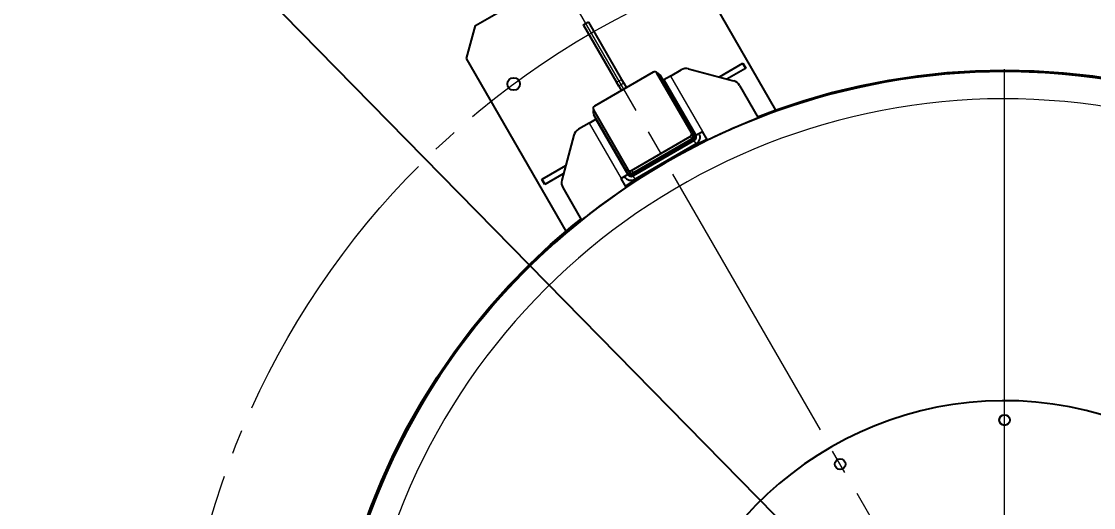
# Model space of a CAD drawing. Header units: millimetres. Extents: x 0 to 594, y -1 to 420.
# Drawn here: x 159.7 to 215.1, y 85.4 to 110.6 of the extents above; entities that cross this region are included whole.
import ezdxf

# ---------------------------------------------------------------- set-up
doc = ezdxf.new("R2010")
doc.units = ezdxf.units.MM
doc.linetypes.add('SLD-Осевая', pattern=[19.05, 15.24, -1.27, 1.27, -1.27])
doc.linetypes.add('SLD-Сплошная', pattern=[0])
doc.styles.add('SLDTEXTSTYLE1', font='')
doc.styles.get('SLDTEXTSTYLE1').set_extended_font_data('ГОСТ тип А', italic=True)
doc.dimstyles.new('SLDDIMSTYLE2', dxfattribs={"dimtxt": 3.5, "dimasz": 3, "dimexe": 0, "dimexo": 0.0625, "dimgap": 0.875, "dimtad": 0, "dimtih": 1, "dimtoh": 1, "dimdec": 0, "dimlfac": 20, "dimrnd": 1e-09, "dimzin": 12, "dimdsep": 46, "dimtxsty": 'SLDTEXTSTYLE1', "dimsah": 1, "dimcen": 0, "dimadec": 0, "dimazin": 3, "dimtfac": 1, "dimtmove": 0, "dimatfit": 3, "dimfxl": 1, "dimfrac": 2, "dimtolj": 1, "dimtzin": 12, "dimarcsym": 0})
doc.dimstyles.new('SLDDIMSTYLE3', dxfattribs={"dimtxt": 3.5, "dimasz": 3, "dimexe": 0, "dimexo": 0.0625, "dimgap": 0.875, "dimtad": 2, "dimdec": 0, "dimlfac": 20, "dimrnd": 1e-09, "dimzin": 12, "dimdsep": 46, "dimtxsty": 'SLDTEXTSTYLE1', "dimsah": 1, "dimcen": 0.09, "dimadec": 0, "dimazin": 3, "dimtfac": 1, "dimtofl": 0, "dimtmove": 0, "dimatfit": 3, "dimfxl": 1, "dimfrac": 2, "dimtolj": 1, "dimtzin": 12, "dimarcsym": 0})

# ---------------------------------------------------------------- blocks, each defined once
blk = doc.blocks.new('*D34')
at = {"color": 0, "linetype": 'SLD-Сплошная', "lineweight": -2, "transparency": 16777216}
for p, q in [((164.557, 116.734), (167.557, 116.734)), ((167.557, 116.734), (238.378, 44.63))]:
    blk.add_line(p, q, dxfattribs=at)
at = {"color": 0, "linetype": 'SLD-Сплошная', "transparency": 16777216}
blk.add_solid([(238.735, 44.981), (238.021, 44.28), (240.48, 42.49)], dxfattribs=at)
at = {"layer": 'Defpoints', "color": 0, "linetype": 'SLD-Сплошная', "transparency": 16777216}
for p in [(180.609, 103.446), (240.48, 42.49)]:
    blk.add_point(p, dxfattribs=at)
at = {"color": 0, "linetype": 'SLD-Сплошная', "lineweight": 18, "transparency": 16777216, "insert": (144.515, 118.484), "char_height": 3.5, "attachment_point": 1, "style": 'SLDTEXTSTYLE1'}
blk.add_mtext('\\A1;∅1709.*', dxfattribs=at)
blk = doc.blocks.new('*D35')
at = {"color": 0, "linetype": 'SLD-Сплошная', "lineweight": -2, "transparency": 16777216}
for p, q in [((191.912, 115.349), (275.298, 115.349)), ((275.298, 112.349), (275.298, 33.588)), ((191.912, 30.588), (275.298, 30.588))]:
    blk.add_line(p, q, dxfattribs=at)
at = {"color": 0, "linetype": 'SLD-Сплошная', "transparency": 16777216}
for points in [[(274.798, 112.349), (275.798, 112.349), (275.298, 115.349)], [(274.798, 33.588), (275.798, 33.588), (275.298, 30.588)]]:
    blk.add_solid(points, dxfattribs=at)
at = {"layer": 'Defpoints', "color": 0, "linetype": 'SLD-Сплошная', "transparency": 16777216}
for p in [(191.85, 115.349), (191.85, 30.588), (275.298, 30.588)]:
    blk.add_point(p, dxfattribs=at)
at = {"color": 0, "linetype": 'SLD-Сплошная', "lineweight": 18, "transparency": 16777216, "insert": (276.173, 71.763), "char_height": 3.5, "attachment_point": 2, "rotation": 90, "style": 'SLDTEXTSTYLE1'}
blk.add_mtext('\\A1;1695*', dxfattribs=at)
blk = doc.blocks.new('SW_CENTERMARKSYMBOL_0')
at = {"color": 0, "linetype": 'SLD-Сплошная', "lineweight": 18}
blk.add_line((0, 0.25), (0, 35.125), dxfattribs=at)

msp = doc.modelspace()

# ---------------------------------------------------------------- linework, layer by layer
at = {"color": 7, "linetype": 'SLD-Сплошная', "lineweight": 25}
for p, q in [((183.1894, 110.3486), (191.8496, 115.3486)), ((193.5572, 114.8911), (198.6999, 105.9835)), ((182.7318, 108.6411), (183.1894, 110.3486)), ((188.7646, 110.392), (189.0244, 110.542)), ((188.774, 110.3757), (188.7646, 110.392)), ((188.774, 110.3757), (190.4827, 107.4161)), ((189.0244, 110.542), (189.0338, 110.5257)), ((189.0338, 110.5257), (190.7425, 107.5661)), ((187.8781, 99.7276), (182.7318, 108.6411)), ((194.2058, 108.1105), (196.5377, 107.4857)), ((196.9993, 108.3914), (195.7816, 107.6883)), ((197.1493, 108.1316), (196.1914, 107.5785)), ((196.9993, 108.3914), (197.0157, 108.4008)), ((197.0157, 108.4008), (197.1657, 108.141)), ((197.1657, 108.141), (197.1493, 108.1316)), ((192.3783, 107.9328), (189.3473, 106.1828)), ((190.7425, 107.5661), (190.8581, 107.3659)), ((194.3567, 104.8062), (192.5732, 107.8953)), ((194.4766, 104.7986), (192.7766, 107.7431)), ((193.2696, 107.7391), (192.9232, 107.5391)), ((193.2696, 107.7391), (193.8264, 108.0606)), ((190.5983, 107.2159), (190.4827, 107.4161)), ((190.5983, 107.2159), (190.7329, 106.9828)), ((190.8581, 107.3659), (190.9927, 107.1328)), ((192.9232, 107.5391), (194.5732, 104.6812)), ((196.8413, 107.2527), (197.8102, 105.5747)), ((189.2823, 105.9953), (191.0658, 102.9062)), ((193.5732, 106.4133), (193.5516, 106.4008)), ((193.7232, 106.1535), (193.7016, 106.141)), ((189.0694, 105.3141), (189.4158, 105.5141)), ((191.0124, 102.7986), (189.3124, 105.7431)), ((189.4158, 105.5141), (191.0658, 102.6562)), ((189.0694, 105.3141), (188.5126, 104.9927)), ((194.3567, 104.8062), (194.4317, 104.6763)), ((194.5732, 104.6812), (194.9196, 104.8812)), ((195.1842, 104.423), (194.9196, 104.8812)), ((188.2797, 104.6891), (187.6548, 102.3571)), ((190.0658, 104.3883), (190.0874, 104.4008)), ((191.2607, 102.8687), (194.2917, 104.6187)), ((191.3357, 102.7388), (194.3667, 104.4888)), ((194.5, 104.408), (191.339, 102.583)), ((194.3667, 104.3888), (191.4223, 102.6888)), ((194.6, 104.2348), (191.439, 102.4098)), ((194.3673, 104.3891), (194.3808, 104.3392)), ((190.2158, 104.1285), (190.2374, 104.141)), ((194.4349, 104.1395), (194.4388, 104.1253)), ((186.6397, 102.4102), (187.8574, 103.1133)), ((186.7897, 102.1504), (187.7476, 102.7035)), ((191.0658, 102.6562), (190.7194, 102.4562)), ((190.9512, 102.0547), (191.8824, 102.6658)), ((191.0658, 102.9062), (191.1408, 102.7763)), ((191.4593, 102.6525), (191.4228, 102.6891)), ((191.4593, 102.6525), (191.4228, 102.6891)), ((186.6233, 102.4008), (186.6397, 102.4102)), ((186.7733, 102.141), (186.6233, 102.4008)), ((186.7897, 102.1504), (186.7733, 102.141)), ((190.9839, 101.998), (190.7194, 102.4562)), ((191.6183, 102.4925), (191.6052, 102.5058)), ((191.6183, 102.4925), (191.6052, 102.5058)), ((187.7048, 101.9777), (188.6736, 100.2997))]:
    msp.add_line(p, q, dxfattribs=at)
at = {"color": 7, "linetype": 'SLD-Осевая', "lineweight": 18}
msp.add_line((210.5445, 72.9681), (187.5195, 112.8486), dxfattribs=at)
at = {"color": 8, "linetype": 'SLD-Сплошная', "lineweight": 18}
for p, q in [((189.0338, 110.5257), (188.774, 110.3757)), ((197.1493, 108.1316), (196.9993, 108.3914)), ((190.4827, 107.4161), (190.7425, 107.5661)), ((193.2696, 107.7391), (194.9196, 104.8812)), ((190.8581, 107.3659), (190.5983, 107.2159)), ((189.0694, 105.3141), (190.7194, 102.4562)), ((194.2917, 104.6187), (194.3667, 104.4888)), ((194.6, 104.2348), (194.5, 104.408)), ((191.2607, 102.8687), (191.3357, 102.7388)), ((191.439, 102.4098), (191.339, 102.583)), ((186.6397, 102.4102), (186.7897, 102.1504))]:
    msp.add_line(p, q, dxfattribs=at)
at = {"color": 7, "linetype": 'SLD-Сплошная', "lineweight": 25, "flags": 128}
for points in [[(197.7781, 105.6302), (198.6901, 105.9803), (200.1363, 106.4644), (201.6022, 106.8851), (203.0849, 107.2418), (204.5818, 107.5336), (206.0629, 107.7567), (207.5522, 107.9163), (209.047, 108.0122), (210.5445, 108.0442), (212.0692, 108.011), (213.591, 107.9116), (215.1071, 107.7461), (216.6145, 107.5149), (218.1105, 107.2184), (219.5658, 106.8642), (221.0047, 106.4482), (222.4245, 105.971), (223.8227, 105.4338), (225.2214, 104.8259), (226.5923, 104.1578), (227.9329, 103.4307), (229.2406, 102.6461), (230.513, 101.8054), (231.7259, 100.9266), (232.9003, 99.9968), (234.0338, 99.0177), (235.1245, 97.9911), (236.189, 96.899), (237.205, 95.7617), (238.1706, 94.5812), (239.084, 93.3599), (239.9434, 92.1001), (240.7334, 90.8275), (241.4683, 89.5224), (242.1469, 88.1871), (242.7678, 86.824), (243.3396, 85.4102), (243.8495, 83.9729), (244.2964, 82.5148), (244.6794, 81.0386), (244.998, 79.5472), (245.2183, 78.2431)], [(193.9999, 103.8883), (194.5452, 104.1827), (195.1525, 104.4778)], [(176.1797, 79.9681), (176.4348, 81.1446), (176.815, 82.5934), (177.2566, 84.0246), (177.759, 85.4357), (178.3212, 86.824), (178.954, 88.2116), (179.6464, 89.5704), (180.3973, 90.8978), (181.2052, 92.1913), (182.0685, 93.4485), (182.9688, 94.6455), (183.9194, 95.803), (184.9186, 96.9189), (185.9645, 97.9911), (187.0754, 99.0359), (188.2307, 100.0315), (188.6414, 100.3553)]]:
    msp.add_lwpolyline(points, dxfattribs=at)
at = {"color": 7, "linetype": 'SLD-Осевая', "lineweight": 18}
msp.add_circle((210.5445, 72.9681), 42.7205, dxfattribs=at)
at = {"color": 7, "linetype": 'SLD-Сплошная', "lineweight": 25}
for centre, radius in [((185.1626, 107.3309), 0.325), ((210.5445, 89.9681), 0.275), ((202.0445, 87.6906), 0.275)]:
    msp.add_circle(centre, radius, dxfattribs=at)
for centre, radius, start, end in [((194.0764, 107.6275), 0.5, 75, 120), ((210.5445, 72.9681), 35, 270, 168.46304), ((210.5445, 72.9681), 35, 90, 168.46304), ((192.4568, 107.8156), 0.141, 34.40195, 123.81126), ((192.5167, 107.5931), 0.3, 30, 78.18969), ((210.5445, 72.9681), 35, 270, 90), ((196.4083, 107.0027), 0.5, 30, 75), ((189.4095, 106.0563), 0.141, 116.18874, 205.59805), ((189.5723, 105.8931), 0.3, 161.81031, 210), ((210.5445, 72.9681), 35.005, 111.33292, 116.02761), ((188.7626, 104.5596), 0.5, 120, 165), ((194.2295, 104.7453), 0.141, 296.18874, 25.59805), ((194.2167, 104.6486), 0.3, 300, 30), ((194.4, 104.5812), 0.4, 300, 30), ((194.3045, 104.6154), 0.141, 296.18874, 25.59805), ((194.4, 104.5812), 0.2, 300, 30), ((191.239, 102.7562), 0.4, 210, 300), ((191.2723, 102.9486), 0.3, 210, 300), ((191.1822, 102.9859), 0.141, 214.40195, 303.81126), ((191.239, 102.7562), 0.2, 210, 300), ((191.2572, 102.856), 0.141, 214.40195, 303.81126), ((188.1378, 102.2277), 0.5, 165, 210), ((210.5445, 72.9681), 35.005, 123.97239, 128.66708), ((210.5445, 72.9681), 18, 270, 168.07161)]:
    msp.add_arc(centre, radius, start, end, dxfattribs=at)
at = {"color": 8, "linetype": 'SLD-Сплошная', "lineweight": 18}
msp.add_arc((210.5445, 72.9681), 33.5947, 270, 165.78423, dxfattribs=at)

# ---------------------------------------------------------------- block references
at = {"color": 7, "linetype": 'SLD-Сплошная', "lineweight": 18}
msp.add_blockref('SW_CENTERMARKSYMBOL_0', (210.5445, 72.9681), dxfattribs=at)

# ---------------------------------------------------------------- dimensions: what is measured, and where the dimension line sits
dim = msp.add_diameter_dim_2p(p1=(180.6089, 103.4461), p2=(240.4801, 42.4902), text='<>.*', dimstyle='SLDDIMSTYLE2', override={"dimlfac": 20}, dxfattribs=at)
dim.commit()
dim.dimension.update_dxf_attribs({"geometry": '*D34', "text_midpoint": (154.0988, 116.7343), "dimtype": 163})
dim = msp.add_linear_dim(base=(275.2983, 30.5877), p1=(191.8496, 115.3486), p2=(191.8496, 30.5877), angle=90, text='<>*', dimstyle='SLDDIMSTYLE3', override={"dimlfac": 20}, dxfattribs=at)
dim.commit()
dim.dimension.update_dxf_attribs({"geometry": '*D35', "text_midpoint": (275.2983, 71.7629), "dimtype": 160})

doc.saveas('drawing.dxf')
